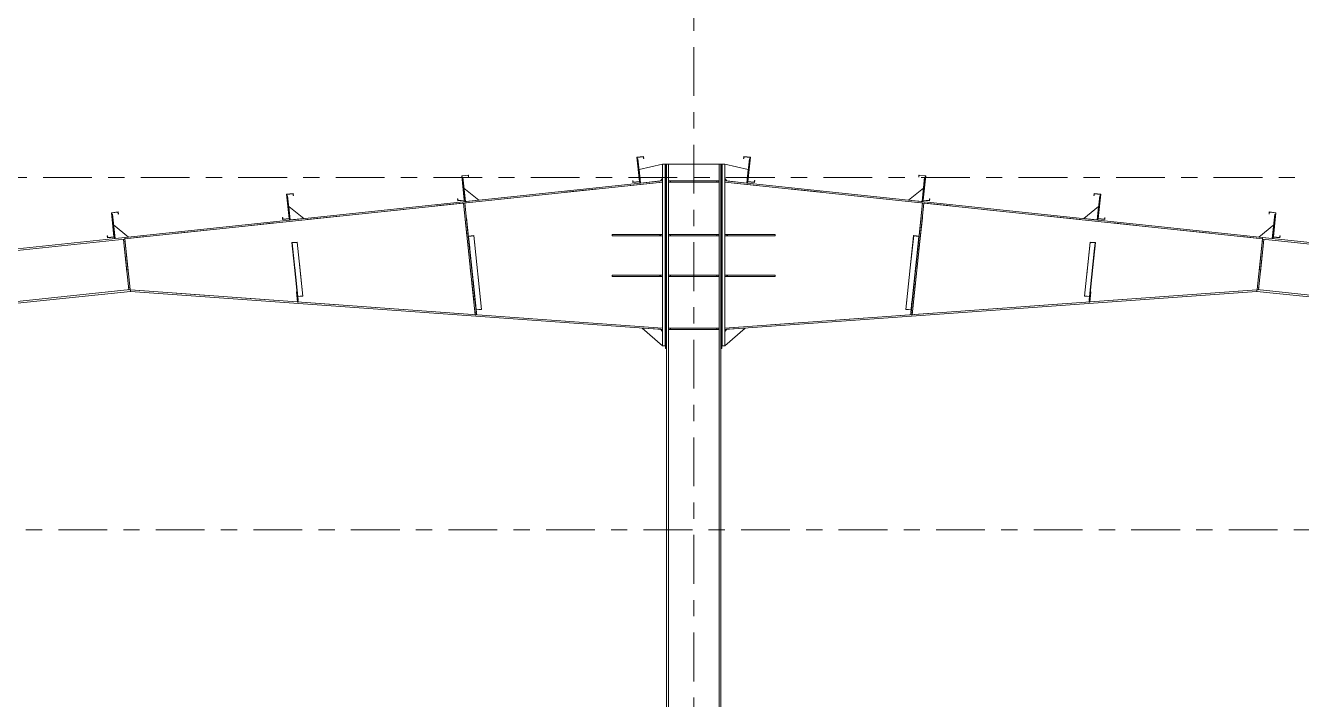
# Model space of a CAD drawing. Header units: millimetres. Extents: x -65 to 757, y -38 to 536.
# Drawn here: x 306.6 to 385.1, y 453.4 to 494.8 of the extents above; entities that cross this region are included whole.
import ezdxf

# ---------------------------------------------------------------- set-up
doc = ezdxf.new("R2010")
doc.units = ezdxf.units.MM
for name, pattern in [('XKITLINE00', [0]), ('XKITLINE02', [4, 2, -2]), ('XKITLINE03', [6, 3, -1, 1, -1])]:
    doc.linetypes.add(name, pattern=pattern)
doc.layers.add('Part', color=2, linetype='Continuous', lineweight=0)
doc.layers.add('S-grid', color=1, linetype='Continuous', lineweight=0)

# ---------------------------------------------------------------- blocks, each defined once
blk = doc.blocks.new('*A402')
at = {"layer": 'Part'}
blk.add_hatch(color=3, dxfattribs=at).paths.add_polyline_path([(383.724, 481.787), (383.735, 481.896), (383.75, 481.895), (383.737, 481.771), (383.323, 481.814), (383.48, 483.308), (383.096, 483.348), (383.084, 483.239), (383.069, 483.24), (383.082, 483.365), (383.497, 483.321), (383.339, 481.828)], flags=17)
blk = doc.blocks.new('*A403')
at = {"layer": 'Part'}
blk.add_hatch(color=3, dxfattribs=at).paths.add_polyline_path([(372.95, 482.923), (372.962, 483.033), (372.976, 483.031), (372.963, 482.907), (372.549, 482.951), (372.706, 484.444), (372.322, 484.485), (372.31, 484.375), (372.295, 484.377), (372.309, 484.501), (372.723, 484.457), (372.565, 482.964)], flags=17)
blk = doc.blocks.new('*A404')
at = {"layer": 'Part'}
blk.add_hatch(color=3, dxfattribs=at).paths.add_polyline_path([(362.176, 484.06), (362.188, 484.169), (362.203, 484.168), (362.19, 484.043), (361.775, 484.087), (361.933, 485.58), (361.548, 485.621), (361.537, 485.512), (361.522, 485.513), (361.535, 485.637), (361.949, 485.594), (361.792, 484.1)], flags=17)
blk = doc.blocks.new('*A405')
at = {"layer": 'Part'}
blk.add_hatch(color=3, dxfattribs=at).paths.add_polyline_path([(351.403, 485.196), (351.414, 485.306), (351.429, 485.304), (351.416, 485.18), (351.002, 485.223), (351.159, 486.717), (350.775, 486.757), (350.763, 486.648), (350.748, 486.649), (350.761, 486.774), (351.176, 486.73), (351.018, 485.237)], flags=17)
blk = doc.blocks.new('*A414')
at = {"layer": 'Part'}
blk.add_hatch(color=3, dxfattribs=at).paths.add_polyline_path([(311.86, 483.321), (312.274, 483.365), (312.287, 483.24), (312.272, 483.239), (312.261, 483.348), (311.876, 483.308), (312.034, 481.814), (311.619, 481.771), (311.606, 481.895), (311.621, 481.896), (311.633, 481.787), (312.017, 481.828)], flags=17)
blk = doc.blocks.new('*A416')
at = {"layer": 'Part'}
blk.add_hatch(color=3, dxfattribs=at).paths.add_polyline_path([(311.86, 483.321), (312.274, 483.365), (312.287, 483.24), (312.272, 483.239), (312.261, 483.348), (311.876, 483.308), (312.034, 481.814), (311.619, 481.771), (311.606, 481.895), (311.621, 481.896), (311.633, 481.787), (312.017, 481.828)], flags=17)
blk = doc.blocks.new('*A417')
at = {"layer": 'Part'}
blk.add_hatch(color=3, dxfattribs=at).paths.add_polyline_path([(344.181, 486.73), (344.595, 486.774), (344.608, 486.649), (344.593, 486.648), (344.582, 486.757), (344.197, 486.717), (344.355, 485.223), (343.94, 485.18), (343.927, 485.304), (343.942, 485.306), (343.953, 485.196), (344.338, 485.237)], flags=17)
blk = doc.blocks.new('*A418')
at = {"layer": 'Part'}
blk.add_hatch(color=3, dxfattribs=at).paths.add_polyline_path([(333.407, 485.594), (333.821, 485.637), (333.834, 485.513), (333.819, 485.512), (333.808, 485.621), (333.423, 485.58), (333.581, 484.087), (333.167, 484.043), (333.153, 484.168), (333.168, 484.169), (333.18, 484.06), (333.564, 484.1)], flags=17)
blk = doc.blocks.new('*A419')
at = {"layer": 'Part'}
blk.add_hatch(color=3, dxfattribs=at).paths.add_polyline_path([(322.633, 484.457), (323.048, 484.501), (323.061, 484.377), (323.046, 484.375), (323.034, 484.485), (322.65, 484.444), (322.807, 482.951), (322.393, 482.907), (322.38, 483.031), (322.395, 483.033), (322.406, 482.923), (322.791, 482.964)], flags=17)
blk = doc.blocks.new('*A420')
at = {"layer": 'Part'}
blk.add_hatch(color=3, dxfattribs=at).paths.add_polyline_path([(351.403, 485.196), (351.414, 485.306), (351.429, 485.304), (351.416, 485.18), (351.002, 485.223), (351.159, 486.717), (350.775, 486.757), (350.763, 486.648), (350.748, 486.649), (350.761, 486.774), (351.176, 486.73), (351.018, 485.237)], flags=17)
blk = doc.blocks.new('*A421')
at = {"layer": 'Part'}
blk.add_hatch(color=3, dxfattribs=at).paths.add_polyline_path([(362.176, 484.06), (362.188, 484.169), (362.203, 484.168), (362.19, 484.043), (361.775, 484.087), (361.933, 485.58), (361.548, 485.621), (361.537, 485.512), (361.522, 485.513), (361.535, 485.637), (361.949, 485.594), (361.792, 484.1)], flags=17)
blk = doc.blocks.new('*A422')
at = {"layer": 'Part'}
blk.add_hatch(color=3, dxfattribs=at).paths.add_polyline_path([(372.95, 482.923), (372.962, 483.033), (372.976, 483.031), (372.963, 482.907), (372.549, 482.951), (372.706, 484.444), (372.322, 484.485), (372.31, 484.375), (372.295, 484.377), (372.309, 484.501), (372.723, 484.457), (372.565, 482.964)], flags=17)
blk = doc.blocks.new('*A423')
at = {"layer": 'Part'}
blk.add_hatch(color=3, dxfattribs=at).paths.add_polyline_path([(383.724, 481.787), (383.735, 481.896), (383.75, 481.895), (383.737, 481.771), (383.323, 481.814), (383.48, 483.308), (383.096, 483.348), (383.084, 483.239), (383.069, 483.24), (383.082, 483.365), (383.497, 483.321), (383.339, 481.828)], flags=17)
blk = doc.blocks.new('*A430')
at = {"layer": 'Part'}
blk.add_hatch(color=3, dxfattribs=at).paths.add_polyline_path([(322.962, 481.482), (323.294, 481.517), (323.297, 481.491), (322.982, 481.457), (323.034, 480.962), (323.017, 480.961)], flags=17)
blk = doc.blocks.new('*A431')
at = {"layer": 'Part'}
blk.add_hatch(color=3, dxfattribs=at).paths.add_polyline_path([(333.813, 481.885), (334.145, 481.92), (334.148, 481.888), (333.833, 481.855), (333.898, 481.242), (333.881, 481.24)], flags=17)
blk = doc.blocks.new('*A432')
at = {"layer": 'Part'}
blk.add_hatch(color=3, dxfattribs=at).paths.add_polyline_path([(322.633, 484.457), (323.048, 484.501), (323.061, 484.377), (323.046, 484.375), (323.034, 484.485), (322.65, 484.444), (322.807, 482.951), (322.393, 482.907), (322.38, 483.031), (322.395, 483.033), (322.406, 482.923), (322.791, 482.964)], flags=17)
blk = doc.blocks.new('*A433')
at = {"layer": 'Part'}
blk.add_hatch(color=3, dxfattribs=at).paths.add_polyline_path([(333.407, 485.594), (333.821, 485.637), (333.834, 485.513), (333.819, 485.512), (333.808, 485.621), (333.423, 485.58), (333.581, 484.087), (333.167, 484.043), (333.153, 484.168), (333.168, 484.169), (333.18, 484.06), (333.564, 484.1)], flags=17)
blk = doc.blocks.new('*A434')
at = {"layer": 'Part'}
blk.add_hatch(color=3, dxfattribs=at).paths.add_polyline_path([(344.181, 486.73), (344.595, 486.774), (344.608, 486.649), (344.593, 486.648), (344.582, 486.757), (344.197, 486.717), (344.355, 485.223), (343.94, 485.18), (343.927, 485.304), (343.942, 485.306), (343.953, 485.196), (344.338, 485.237)], flags=17)
blk = doc.blocks.new('*A437')
at = {"layer": 'Part'}
blk.add_hatch(color=3, dxfattribs=at).paths.add_polyline_path([(372.06, 481.491), (372.063, 481.517), (372.394, 481.482), (372.339, 480.961), (372.323, 480.962), (372.375, 481.457)], flags=17)
blk = doc.blocks.new('*A438')
at = {"layer": 'Part'}
blk.add_hatch(color=3, dxfattribs=at).paths.add_polyline_path([(361.208, 481.888), (361.212, 481.92), (361.543, 481.885), (361.475, 481.24), (361.459, 481.242), (361.523, 481.855)], flags=17)
blk = doc.blocks.new('*A1549')
at = {"layer": 'S-grid', "color": 1, "linetype": 'XKITLINE03', "lineweight": 0}
blk.add_line((-9.405, 463.823), (549.67, 463.823), dxfattribs=at)
blk = doc.blocks.new('*A1550')
at = {"layer": 'S-grid', "color": 1, "linetype": 'XKITLINE03', "lineweight": 0}
blk.add_line((259.663, 485.49), (435.694, 485.49), dxfattribs=at)
blk = doc.blocks.new('*A1552')
at = {"layer": 'Part', "color": 2, "linetype": 'XKITLINE00', "lineweight": 0}
for p, q in [((312.679, 481.798), (240.045, 474.137)), ((312.69, 481.691), (240.056, 474.03)), ((312.687, 481.716), (312.69, 481.691)), ((313.017, 478.591), (248.071, 471.741)), ((313.028, 478.484), (248.082, 471.633)), ((313.017, 478.591), (313.028, 478.484)), ((247.739, 471.706), (240.383, 470.93)), ((247.751, 471.598), (240.395, 470.822))]:
    blk.add_line(p, q, dxfattribs=at)
at = {"layer": 'Part', "color": 7, "linetype": 'XKITLINE02', "lineweight": 0}
for p, q in [((312.679, 481.798), (312.687, 481.716)), ((312.69, 481.691), (313.017, 478.591)), ((240.045, 474.137), (240.395, 470.822)), ((248.071, 471.741), (247.739, 471.706)), ((248.082, 471.633), (247.751, 471.598))]:
    blk.add_line(p, q, dxfattribs=at)
blk = doc.blocks.new('*A1586')
at = {"layer": 'Part', "color": 2, "linetype": 'XKITLINE00', "lineweight": 0}
for p, q in [((346.012, 486.307), (345.945, 486.307)), ((345.945, 486.307), (345.945, 474.974)), ((346.012, 486.307), (346.012, 474.974)), ((345.945, 474.974), (346.012, 474.974))]:
    blk.add_line(p, q, dxfattribs=at)
blk = doc.blocks.new('*A1587')
at = {"layer": 'Part', "color": 2, "linetype": 'XKITLINE00', "lineweight": 0}
for p, q in [((349.412, 486.307), (349.345, 486.307)), ((349.345, 486.307), (349.345, 474.974)), ((349.412, 486.307), (349.412, 474.974)), ((349.345, 474.974), (349.412, 474.974))]:
    blk.add_line(p, q, dxfattribs=at)
blk = doc.blocks.new('*A1588')
at = {"layer": 'Part', "color": 2, "linetype": 'XKITLINE00', "lineweight": 0}
for p, q in [((361.841, 483.912), (361.117, 477.048)), ((361.758, 483.921), (361.543, 481.885)), ((361.08, 477.491), (361.032, 477.042))]:
    blk.add_line(p, q, dxfattribs=at)
at = {"layer": 'Part', "color": 7, "linetype": 'XKITLINE02', "lineweight": 0}
for p, q in [((361.841, 483.912), (361.758, 483.921)), ((361.543, 481.885), (361.08, 477.491)), ((361.115, 477.034), (361.032, 477.042)), ((361.045, 477.167), (361.128, 477.158)), ((361.117, 477.048), (361.115, 477.034))]:
    blk.add_line(p, q, dxfattribs=at)
blk = doc.blocks.new('*A1589')
at = {"layer": 'Part', "color": 7, "linetype": 'XKITLINE02', "lineweight": 0}
for p, q in [((361.758, 483.921), (361.032, 477.042)), ((361.115, 477.034), (361.841, 483.912)), ((361.841, 483.912), (361.758, 483.921)), ((361.032, 477.042), (361.115, 477.034)), ((361.045, 477.167), (361.128, 477.158))]:
    blk.add_line(p, q, dxfattribs=at)
blk = doc.blocks.new('*A1790')
at = {"layer": 'S-grid', "color": 1, "linetype": 'XKITLINE03', "lineweight": 0}
blk.add_line((347.678, 370.501), (347.678, 512.157), dxfattribs=at)
blk = doc.blocks.new('*A1795')
at = {"layer": 'Part', "color": 7, "linetype": 'XKITLINE02', "lineweight": 0}
for p, q in [((382.666, 481.691), (382.339, 478.591)), ((382.669, 481.716), (382.678, 481.798)), ((455.311, 474.137), (454.962, 470.822)), ((447.617, 471.706), (447.285, 471.741)), ((447.606, 471.598), (447.274, 471.633))]:
    blk.add_line(p, q, dxfattribs=at)
at = {"layer": 'Part', "color": 2, "linetype": 'XKITLINE00', "lineweight": 0}
for p, q in [((382.669, 481.716), (382.666, 481.691)), ((455.3, 474.03), (382.666, 481.691)), ((382.678, 481.798), (455.311, 474.137)), ((382.339, 478.591), (382.328, 478.484)), ((447.274, 471.633), (382.328, 478.484)), ((447.285, 471.741), (382.339, 478.591)), ((454.962, 470.822), (447.606, 471.598)), ((454.973, 470.93), (447.617, 471.706))]:
    blk.add_line(p, q, dxfattribs=at)
blk = doc.blocks.new('*A1800')
at = {"layer": 'Part', "color": 2, "linetype": 'XKITLINE00', "lineweight": 0}
for p, q in [((383.069, 483.24), (383.082, 483.365)), ((383.084, 483.239), (383.069, 483.24)), ((383.082, 483.365), (383.497, 483.321)), ((383.096, 483.348), (383.084, 483.239)), ((383.48, 483.308), (383.096, 483.348)), ((383.323, 481.814), (383.48, 483.308)), ((383.497, 483.321), (383.339, 481.828)), ((383.737, 481.771), (383.323, 481.814)), ((383.339, 481.828), (383.724, 481.787)), ((383.724, 481.787), (383.735, 481.896)), ((383.735, 481.896), (383.75, 481.895)), ((383.75, 481.895), (383.737, 481.771))]:
    blk.add_line(p, q, dxfattribs=at)
blk = doc.blocks.new('*A1801')
at = {"layer": 'Part', "color": 2, "linetype": 'XKITLINE00', "lineweight": 0}
for p, q in [((372.295, 484.377), (372.309, 484.501)), ((372.31, 484.375), (372.295, 484.377)), ((372.309, 484.501), (372.723, 484.457)), ((372.322, 484.485), (372.31, 484.375)), ((372.706, 484.444), (372.322, 484.485)), ((372.549, 482.951), (372.706, 484.444)), ((372.723, 484.457), (372.565, 482.964)), ((372.963, 482.907), (372.549, 482.951)), ((372.565, 482.964), (372.95, 482.923)), ((372.95, 482.923), (372.962, 483.033)), ((372.962, 483.033), (372.976, 483.031)), ((372.976, 483.031), (372.963, 482.907))]:
    blk.add_line(p, q, dxfattribs=at)
blk = doc.blocks.new('*A1802')
at = {"layer": 'Part', "color": 2, "linetype": 'XKITLINE00', "lineweight": 0}
for p, q in [((361.522, 485.513), (361.535, 485.637)), ((361.537, 485.512), (361.522, 485.513)), ((361.535, 485.637), (361.949, 485.594)), ((361.548, 485.621), (361.537, 485.512)), ((361.933, 485.58), (361.548, 485.621)), ((361.775, 484.087), (361.933, 485.58)), ((361.949, 485.594), (361.792, 484.1)), ((362.19, 484.043), (361.775, 484.087)), ((361.792, 484.1), (362.176, 484.06)), ((362.176, 484.06), (362.188, 484.169)), ((362.188, 484.169), (362.203, 484.168)), ((362.203, 484.168), (362.19, 484.043))]:
    blk.add_line(p, q, dxfattribs=at)
blk = doc.blocks.new('*A1803')
at = {"layer": 'Part', "color": 2, "linetype": 'XKITLINE00', "lineweight": 0}
for p, q in [((350.748, 486.649), (350.761, 486.774)), ((350.763, 486.648), (350.748, 486.649)), ((350.761, 486.774), (351.176, 486.73)), ((350.775, 486.757), (350.763, 486.648)), ((351.159, 486.717), (350.775, 486.757)), ((351.002, 485.223), (351.159, 486.717)), ((351.176, 486.73), (351.018, 485.237)), ((351.416, 485.18), (351.002, 485.223)), ((351.018, 485.237), (351.403, 485.196)), ((351.403, 485.196), (351.414, 485.306)), ((351.414, 485.306), (351.429, 485.304)), ((351.429, 485.304), (351.416, 485.18))]:
    blk.add_line(p, q, dxfattribs=at)
blk = doc.blocks.new('*A1811')
at = {"layer": 'Part', "color": 2, "linetype": 'XKITLINE00', "lineweight": 0}
blk.add_line((312.913, 481.823), (311.997, 482.564), dxfattribs=at)
at = {"layer": 'Part', "color": 7, "linetype": 'XKITLINE02', "lineweight": 0}
for p, q in [((311.997, 482.564), (312.084, 481.736)), ((312.084, 481.736), (312.913, 481.823))]:
    blk.add_line(p, q, dxfattribs=at)
blk = doc.blocks.new('*A1812')
at = {"layer": 'Part', "color": 2, "linetype": 'XKITLINE00', "lineweight": 0}
for p, q in [((311.927, 483.227), (311.885, 483.223)), ((312.084, 481.736), (311.927, 483.227)), ((312.034, 481.814), (312.043, 481.731))]:
    blk.add_line(p, q, dxfattribs=at)
at = {"layer": 'Part', "color": 7, "linetype": 'XKITLINE02', "lineweight": 0}
for p, q in [((311.885, 483.223), (312.034, 481.814)), ((312.043, 481.731), (312.084, 481.736))]:
    blk.add_line(p, q, dxfattribs=at)
blk = doc.blocks.new('*A1813')
at = {"layer": 'Part', "color": 7, "linetype": 'XKITLINE02', "lineweight": 0}
for p, q in [((312.607, 481.682), (312.69, 481.691)), ((312.62, 481.558), (312.703, 481.566)), ((312.921, 478.707), (313.004, 478.716)), ((312.934, 478.583), (313.017, 478.591))]:
    blk.add_line(p, q, dxfattribs=at)
at = {"layer": 'Part', "color": 2, "linetype": 'XKITLINE00', "lineweight": 0}
for p, q in [((312.934, 478.583), (312.607, 481.682)), ((312.69, 481.691), (313.017, 478.591))]:
    blk.add_line(p, q, dxfattribs=at)
blk = doc.blocks.new('*A1814')
at = {"layer": 'Part', "color": 7, "linetype": 'XKITLINE02', "lineweight": 0}
for p, q in [((312.607, 481.682), (312.69, 481.691)), ((312.607, 481.682), (312.934, 478.583)), ((312.62, 481.558), (312.703, 481.566)), ((312.69, 481.691), (313.017, 478.591)), ((313.004, 478.716), (312.921, 478.707)), ((313.017, 478.591), (312.934, 478.583))]:
    blk.add_line(p, q, dxfattribs=at)
blk = doc.blocks.new('*A1828')
at = {"layer": 'Part', "color": 2, "linetype": 'XKITLINE00', "lineweight": 0}
for p, q in [((311.86, 483.321), (312.274, 483.365)), ((312.017, 481.828), (311.86, 483.321)), ((312.261, 483.348), (311.876, 483.308)), ((311.876, 483.308), (312.034, 481.814)), ((312.272, 483.239), (312.261, 483.348)), ((312.287, 483.24), (312.272, 483.239)), ((312.274, 483.365), (312.287, 483.24)), ((311.606, 481.895), (311.621, 481.896)), ((311.619, 481.771), (311.606, 481.895)), ((312.034, 481.814), (311.619, 481.771)), ((311.621, 481.896), (311.633, 481.787)), ((311.633, 481.787), (312.017, 481.828))]:
    blk.add_line(p, q, dxfattribs=at)
blk = doc.blocks.new('*A1830')
at = {"layer": 'Part', "color": 2, "linetype": 'XKITLINE00', "lineweight": 0}
for p, q in [((345.928, 486.307), (345.762, 486.307)), ((345.762, 486.307), (345.762, 475.141)), ((345.928, 475.141), (345.928, 486.307)), ((345.762, 475.141), (345.928, 475.141))]:
    blk.add_line(p, q, dxfattribs=at)
blk = doc.blocks.new('*A1831')
at = {"layer": 'Part', "color": 2, "linetype": 'XKITLINE00', "lineweight": 0}
for p, q in [((346.012, 486.307), (349.345, 486.307)), ((346.12, 486.307), (346.12, 437.323)), ((349.237, 486.307), (349.237, 437.323)), ((346.012, 474.974), (346.012, 388.782)), ((349.345, 474.974), (349.345, 388.782))]:
    blk.add_line(p, q, dxfattribs=at)
at = {"layer": 'Part', "color": 7, "linetype": 'XKITLINE02', "lineweight": 0}
for p, q in [((346.012, 474.974), (346.012, 486.307)), ((349.345, 486.307), (349.345, 474.974))]:
    blk.add_line(p, q, dxfattribs=at)
blk = doc.blocks.new('*A1836')
at = {"layer": 'Part', "color": 2, "linetype": 'XKITLINE00', "lineweight": 0}
for p, q in [((372.052, 478.237), (372.009, 477.828)), ((372.116, 478.445), (372.051, 477.831)), ((372.074, 478.45), (372.116, 478.445))]:
    blk.add_line(p, q, dxfattribs=at)
at = {"layer": 'Part', "color": 7, "linetype": 'XKITLINE02', "lineweight": 0}
for p, q in [((372.052, 478.237), (372.074, 478.45)), ((372.05, 477.824), (372.009, 477.828)), ((372.022, 477.953), (372.063, 477.948)), ((372.051, 477.831), (372.05, 477.824))]:
    blk.add_line(p, q, dxfattribs=at)
blk = doc.blocks.new('*A1837')
at = {"layer": 'Part', "color": 7, "linetype": 'XKITLINE02', "lineweight": 0}
for p, q in [((372.074, 478.45), (372.009, 477.828)), ((372.05, 477.824), (372.116, 478.445)), ((372.116, 478.445), (372.074, 478.45)), ((372.009, 477.828), (372.05, 477.824)), ((372.022, 477.953), (372.063, 477.948))]:
    blk.add_line(p, q, dxfattribs=at)
blk = doc.blocks.new('*A1842')
at = {"layer": 'Part', "color": 7, "linetype": 'XKITLINE02', "lineweight": 0}
for p, q in [((382.666, 481.691), (382.339, 478.591)), ((382.749, 481.682), (382.422, 478.583)), ((382.653, 481.566), (382.736, 481.558)), ((382.666, 481.691), (382.749, 481.682)), ((382.422, 478.583), (382.339, 478.591)), ((382.435, 478.707), (382.352, 478.716))]:
    blk.add_line(p, q, dxfattribs=at)
blk = doc.blocks.new('*A1843')
at = {"layer": 'Part', "color": 2, "linetype": 'XKITLINE00', "lineweight": 0}
for p, q in [((382.339, 478.591), (382.666, 481.691)), ((382.749, 481.682), (382.422, 478.583))]:
    blk.add_line(p, q, dxfattribs=at)
at = {"layer": 'Part', "color": 7, "linetype": 'XKITLINE02', "lineweight": 0}
for p, q in [((382.653, 481.566), (382.736, 481.558)), ((382.666, 481.691), (382.749, 481.682)), ((382.339, 478.591), (382.422, 478.583)), ((382.352, 478.716), (382.435, 478.707))]:
    blk.add_line(p, q, dxfattribs=at)
blk = doc.blocks.new('*A1844')
at = {"layer": 'Part', "color": 7, "linetype": 'XKITLINE02', "lineweight": 0}
for p, q in [((372.063, 481.517), (371.712, 478.196)), ((372.375, 481.457), (372.006, 477.963)), ((372.023, 477.961), (372.394, 481.482)), ((371.712, 478.196), (372.027, 478.163)), ((371.713, 478.207), (372.045, 478.172)), ((372.006, 477.963), (372.023, 477.961))]:
    blk.add_line(p, q, dxfattribs=at)
blk = doc.blocks.new('*A1845')
at = {"layer": 'Part', "color": 2, "linetype": 'XKITLINE00', "lineweight": 0}
for p, q in [((346.128, 485.287), (349.228, 485.287)), ((346.128, 485.287), (346.128, 485.204)), ((349.228, 485.204), (346.128, 485.204)), ((349.228, 485.287), (349.228, 485.204))]:
    blk.add_line(p, q, dxfattribs=at)
at = {"layer": 'Part', "color": 7, "linetype": 'XKITLINE02', "lineweight": 0}
for p, q in [((346.253, 485.204), (346.253, 485.287)), ((349.103, 485.204), (349.103, 485.287))]:
    blk.add_line(p, q, dxfattribs=at)
blk = doc.blocks.new('*A1846')
at = {"layer": 'Part', "color": 2, "linetype": 'XKITLINE00', "lineweight": 0}
for p, q in [((344.247, 486.637), (344.206, 486.632)), ((344.405, 485.145), (344.247, 486.637)), ((344.355, 485.223), (344.363, 485.14))]:
    blk.add_line(p, q, dxfattribs=at)
at = {"layer": 'Part', "color": 7, "linetype": 'XKITLINE02', "lineweight": 0}
for p, q in [((344.206, 486.632), (344.355, 485.223)), ((344.363, 485.14), (344.405, 485.145))]:
    blk.add_line(p, q, dxfattribs=at)
blk = doc.blocks.new('*A1847')
at = {"layer": 'Part', "color": 2, "linetype": 'XKITLINE00', "lineweight": 0}
for p, q in [((351.109, 486.637), (350.952, 485.145)), ((351.15, 486.632), (351.109, 486.637)), ((351.002, 485.223), (350.993, 485.14))]:
    blk.add_line(p, q, dxfattribs=at)
at = {"layer": 'Part', "color": 7, "linetype": 'XKITLINE02', "lineweight": 0}
for p, q in [((351.002, 485.223), (351.15, 486.632)), ((350.993, 485.14), (350.952, 485.145))]:
    blk.add_line(p, q, dxfattribs=at)
blk = doc.blocks.new('*A1848')
at = {"layer": 'Part', "color": 2, "linetype": 'XKITLINE00', "lineweight": 0}
for p, q in [((351.039, 485.974), (349.595, 486.307)), ((349.719, 485.275), (349.595, 485.413))]:
    blk.add_line(p, q, dxfattribs=at)
at = {"layer": 'Part', "color": 7, "linetype": 'XKITLINE02', "lineweight": 0}
for p, q in [((349.595, 485.413), (349.595, 486.307)), ((351.039, 485.974), (350.952, 485.145)), ((350.952, 485.145), (349.719, 485.275))]:
    blk.add_line(p, q, dxfattribs=at)
blk = doc.blocks.new('*A1849')
at = {"layer": 'Part', "color": 2, "linetype": 'XKITLINE00', "lineweight": 0}
for p, q in [((345.762, 486.307), (344.317, 485.974)), ((345.637, 485.275), (345.762, 485.413))]:
    blk.add_line(p, q, dxfattribs=at)
at = {"layer": 'Part', "color": 7, "linetype": 'XKITLINE02', "lineweight": 0}
for p, q in [((344.317, 485.974), (344.405, 485.145)), ((345.762, 485.413), (345.762, 486.307)), ((344.405, 485.145), (345.637, 485.275))]:
    blk.add_line(p, q, dxfattribs=at)
blk = doc.blocks.new('*A1850')
at = {"layer": 'Part', "color": 7, "linetype": 'XKITLINE02', "lineweight": 0}
for p, q in [((345.762, 479.474), (342.662, 479.474)), ((342.662, 479.391), (342.662, 479.474)), ((345.762, 479.391), (342.662, 479.391)), ((345.595, 479.391), (345.595, 479.474)), ((345.637, 479.391), (345.637, 479.474)), ((345.762, 479.474), (345.762, 479.391))]:
    blk.add_line(p, q, dxfattribs=at)
blk = doc.blocks.new('*A1851')
at = {"layer": 'Part', "color": 7, "linetype": 'XKITLINE02', "lineweight": 0}
for p, q in [((345.762, 481.974), (342.662, 481.974)), ((342.662, 481.891), (342.662, 481.974)), ((345.595, 481.891), (345.595, 481.974)), ((345.637, 481.891), (345.637, 481.974)), ((345.762, 481.974), (345.762, 481.891)), ((345.762, 481.891), (342.662, 481.891))]:
    blk.add_line(p, q, dxfattribs=at)
blk = doc.blocks.new('*A1852')
at = {"layer": 'Part', "color": 2, "linetype": 'XKITLINE00', "lineweight": 0}
for p, q in [((311.86, 483.321), (312.274, 483.365)), ((312.017, 481.828), (311.86, 483.321)), ((312.261, 483.348), (311.876, 483.308)), ((311.876, 483.308), (312.034, 481.814)), ((312.272, 483.239), (312.261, 483.348)), ((312.287, 483.24), (312.272, 483.239)), ((312.274, 483.365), (312.287, 483.24)), ((311.606, 481.895), (311.621, 481.896)), ((311.619, 481.771), (311.606, 481.895)), ((312.034, 481.814), (311.619, 481.771)), ((311.621, 481.896), (311.633, 481.787)), ((311.633, 481.787), (312.017, 481.828))]:
    blk.add_line(p, q, dxfattribs=at)
blk = doc.blocks.new('*A1853')
at = {"layer": 'Part', "color": 2, "linetype": 'XKITLINE00', "lineweight": 0}
for p, q in [((344.181, 486.73), (344.595, 486.774)), ((344.338, 485.237), (344.181, 486.73)), ((344.582, 486.757), (344.197, 486.717)), ((344.197, 486.717), (344.355, 485.223)), ((344.593, 486.648), (344.582, 486.757)), ((344.608, 486.649), (344.593, 486.648)), ((344.595, 486.774), (344.608, 486.649)), ((343.927, 485.304), (343.942, 485.306)), ((343.94, 485.18), (343.927, 485.304)), ((344.355, 485.223), (343.94, 485.18)), ((343.942, 485.306), (343.953, 485.196)), ((343.953, 485.196), (344.338, 485.237))]:
    blk.add_line(p, q, dxfattribs=at)
blk = doc.blocks.new('*A1854')
at = {"layer": 'Part', "color": 2, "linetype": 'XKITLINE00', "lineweight": 0}
for p, q in [((333.407, 485.594), (333.821, 485.637)), ((333.564, 484.1), (333.407, 485.594)), ((333.808, 485.621), (333.423, 485.58)), ((333.423, 485.58), (333.581, 484.087)), ((333.819, 485.512), (333.808, 485.621)), ((333.834, 485.513), (333.819, 485.512)), ((333.821, 485.637), (333.834, 485.513)), ((333.153, 484.168), (333.168, 484.169)), ((333.167, 484.043), (333.153, 484.168)), ((333.581, 484.087), (333.167, 484.043)), ((333.168, 484.169), (333.18, 484.06)), ((333.18, 484.06), (333.564, 484.1))]:
    blk.add_line(p, q, dxfattribs=at)
blk = doc.blocks.new('*A1855')
at = {"layer": 'Part', "color": 2, "linetype": 'XKITLINE00', "lineweight": 0}
for p, q in [((322.633, 484.457), (323.048, 484.501)), ((322.791, 482.964), (322.633, 484.457)), ((323.034, 484.485), (322.65, 484.444)), ((322.65, 484.444), (322.807, 482.951)), ((323.046, 484.375), (323.034, 484.485)), ((323.061, 484.377), (323.046, 484.375)), ((323.048, 484.501), (323.061, 484.377)), ((322.38, 483.031), (322.395, 483.033)), ((322.393, 482.907), (322.38, 483.031)), ((322.807, 482.951), (322.393, 482.907)), ((322.395, 483.033), (322.406, 482.923)), ((322.406, 482.923), (322.791, 482.964))]:
    blk.add_line(p, q, dxfattribs=at)
blk = doc.blocks.new('*A1856')
at = {"layer": 'Part', "color": 2, "linetype": 'XKITLINE00', "lineweight": 0}
for p, q in [((350.748, 486.649), (350.761, 486.774)), ((350.763, 486.648), (350.748, 486.649)), ((350.761, 486.774), (351.176, 486.73)), ((350.775, 486.757), (350.763, 486.648)), ((351.159, 486.717), (350.775, 486.757)), ((351.002, 485.223), (351.159, 486.717)), ((351.176, 486.73), (351.018, 485.237)), ((351.416, 485.18), (351.002, 485.223)), ((351.018, 485.237), (351.403, 485.196)), ((351.403, 485.196), (351.414, 485.306)), ((351.414, 485.306), (351.429, 485.304)), ((351.429, 485.304), (351.416, 485.18))]:
    blk.add_line(p, q, dxfattribs=at)
blk = doc.blocks.new('*A1857')
at = {"layer": 'Part', "color": 2, "linetype": 'XKITLINE00', "lineweight": 0}
for p, q in [((361.522, 485.513), (361.535, 485.637)), ((361.537, 485.512), (361.522, 485.513)), ((361.535, 485.637), (361.949, 485.594)), ((361.548, 485.621), (361.537, 485.512)), ((361.933, 485.58), (361.548, 485.621)), ((361.775, 484.087), (361.933, 485.58)), ((361.949, 485.594), (361.792, 484.1)), ((362.19, 484.043), (361.775, 484.087)), ((361.792, 484.1), (362.176, 484.06)), ((362.176, 484.06), (362.188, 484.169)), ((362.188, 484.169), (362.203, 484.168)), ((362.203, 484.168), (362.19, 484.043))]:
    blk.add_line(p, q, dxfattribs=at)
blk = doc.blocks.new('*A1858')
at = {"layer": 'Part', "color": 2, "linetype": 'XKITLINE00', "lineweight": 0}
for p, q in [((372.295, 484.377), (372.309, 484.501)), ((372.31, 484.375), (372.295, 484.377)), ((372.309, 484.501), (372.723, 484.457)), ((372.322, 484.485), (372.31, 484.375)), ((372.706, 484.444), (372.322, 484.485)), ((372.549, 482.951), (372.706, 484.444)), ((372.723, 484.457), (372.565, 482.964)), ((372.963, 482.907), (372.549, 482.951)), ((372.565, 482.964), (372.95, 482.923)), ((372.95, 482.923), (372.962, 483.033)), ((372.962, 483.033), (372.976, 483.031)), ((372.976, 483.031), (372.963, 482.907))]:
    blk.add_line(p, q, dxfattribs=at)
blk = doc.blocks.new('*A1859')
at = {"layer": 'Part', "color": 2, "linetype": 'XKITLINE00', "lineweight": 0}
for p, q in [((383.069, 483.24), (383.082, 483.365)), ((383.084, 483.239), (383.069, 483.24)), ((383.082, 483.365), (383.497, 483.321)), ((383.096, 483.348), (383.084, 483.239)), ((383.48, 483.308), (383.096, 483.348)), ((383.323, 481.814), (383.48, 483.308)), ((383.497, 483.321), (383.339, 481.828)), ((383.737, 481.771), (383.323, 481.814)), ((383.339, 481.828), (383.724, 481.787)), ((383.724, 481.787), (383.735, 481.896)), ((383.735, 481.896), (383.75, 481.895)), ((383.75, 481.895), (383.737, 481.771))]:
    blk.add_line(p, q, dxfattribs=at)
blk = doc.blocks.new('*A1867')
at = {"layer": 'Part', "color": 2, "linetype": 'XKITLINE00', "lineweight": 0}
for p, q in [((345.762, 479.474), (342.662, 479.474)), ((342.662, 479.474), (342.662, 479.391)), ((345.762, 479.391), (342.662, 479.391)), ((345.595, 479.391), (345.595, 479.474))]:
    blk.add_line(p, q, dxfattribs=at)
at = {"layer": 'Part', "color": 7, "linetype": 'XKITLINE02', "lineweight": 0}
for p, q in [((345.637, 479.391), (345.637, 479.474)), ((345.762, 479.474), (345.762, 479.391))]:
    blk.add_line(p, q, dxfattribs=at)
blk = doc.blocks.new('*A1868')
at = {"layer": 'Part', "color": 2, "linetype": 'XKITLINE00', "lineweight": 0}
for p, q in [((345.762, 481.974), (342.662, 481.974)), ((342.662, 481.974), (342.662, 481.891)), ((345.595, 481.891), (345.595, 481.974)), ((345.762, 481.891), (342.662, 481.891))]:
    blk.add_line(p, q, dxfattribs=at)
at = {"layer": 'Part', "color": 7, "linetype": 'XKITLINE02', "lineweight": 0}
for p, q in [((345.637, 481.891), (345.637, 481.974)), ((345.762, 481.974), (345.762, 481.891))]:
    blk.add_line(p, q, dxfattribs=at)
blk = doc.blocks.new('*A1869')
at = {"layer": 'Part', "color": 2, "linetype": 'XKITLINE00', "lineweight": 0}
for p, q in [((322.7, 484.364), (322.659, 484.359)), ((322.858, 482.872), (322.7, 484.364)), ((322.807, 482.951), (322.816, 482.868))]:
    blk.add_line(p, q, dxfattribs=at)
at = {"layer": 'Part', "color": 7, "linetype": 'XKITLINE02', "lineweight": 0}
for p, q in [((322.659, 484.359), (322.807, 482.951)), ((322.816, 482.868), (322.858, 482.872))]:
    blk.add_line(p, q, dxfattribs=at)
blk = doc.blocks.new('*A1870')
at = {"layer": 'Part', "color": 7, "linetype": 'XKITLINE02', "lineweight": 0}
for p, q in [((323.282, 478.45), (323.241, 478.445)), ((323.241, 478.445), (323.306, 477.824)), ((323.348, 477.828), (323.282, 478.45)), ((323.293, 477.948), (323.335, 477.953)), ((323.306, 477.824), (323.348, 477.828))]:
    blk.add_line(p, q, dxfattribs=at)
blk = doc.blocks.new('*A1871')
at = {"layer": 'Part', "color": 2, "linetype": 'XKITLINE00', "lineweight": 0}
for p, q in [((323.241, 478.445), (323.282, 478.45)), ((323.305, 477.831), (323.241, 478.445)), ((323.305, 478.237), (323.348, 477.828))]:
    blk.add_line(p, q, dxfattribs=at)
at = {"layer": 'Part', "color": 7, "linetype": 'XKITLINE02', "lineweight": 0}
for p, q in [((323.282, 478.45), (323.305, 478.237)), ((323.293, 477.948), (323.335, 477.953)), ((323.305, 477.831), (323.306, 477.824)), ((323.348, 477.828), (323.306, 477.824))]:
    blk.add_line(p, q, dxfattribs=at)
blk = doc.blocks.new('*A1872')
at = {"layer": 'Part', "color": 7, "linetype": 'XKITLINE02', "lineweight": 0}
for p, q in [((323.334, 477.961), (322.962, 481.482)), ((323.35, 477.963), (322.982, 481.457)), ((323.644, 478.196), (323.294, 481.517)), ((323.311, 478.172), (323.643, 478.207)), ((323.329, 478.163), (323.644, 478.196)), ((323.334, 477.961), (323.35, 477.963))]:
    blk.add_line(p, q, dxfattribs=at)
blk = doc.blocks.new('*A1873')
at = {"layer": 'Part', "color": 2, "linetype": 'XKITLINE00', "lineweight": 0}
for p, q in [((323.294, 481.517), (322.962, 481.482)), ((322.962, 481.482), (323.305, 478.237)), ((322.982, 481.457), (323.297, 481.491)), ((323.35, 477.963), (322.982, 481.457)), ((323.644, 478.196), (323.294, 481.517)), ((323.034, 480.962), (323.017, 480.961)), ((323.329, 478.163), (323.644, 478.196)), ((323.334, 477.961), (323.35, 477.963))]:
    blk.add_line(p, q, dxfattribs=at)
at = {"layer": 'Part', "color": 7, "linetype": 'XKITLINE02', "lineweight": 0}
for p, q in [((323.305, 478.237), (323.334, 477.961)), ((323.311, 478.172), (323.643, 478.207))]:
    blk.add_line(p, q, dxfattribs=at)
blk = doc.blocks.new('*A1874')
at = {"layer": 'Part', "color": 2, "linetype": 'XKITLINE00', "lineweight": 0}
blk.add_line((323.686, 482.96), (322.77, 483.701), dxfattribs=at)
at = {"layer": 'Part', "color": 7, "linetype": 'XKITLINE02', "lineweight": 0}
for p, q in [((322.77, 483.701), (322.858, 482.872)), ((322.858, 482.872), (323.686, 482.96))]:
    blk.add_line(p, q, dxfattribs=at)
blk = doc.blocks.new('*A1875')
at = {"layer": 'Part', "color": 2, "linetype": 'XKITLINE00', "lineweight": 0}
for p, q in [((334.145, 481.92), (333.813, 481.885)), ((333.813, 481.885), (334.277, 477.491)), ((333.833, 481.855), (334.148, 481.888)), ((334.326, 477.179), (333.833, 481.855)), ((333.898, 481.242), (333.881, 481.24)), ((334.624, 477.374), (334.145, 481.92)), ((334.309, 477.341), (334.624, 477.374)), ((334.31, 477.177), (334.326, 477.179))]:
    blk.add_line(p, q, dxfattribs=at)
at = {"layer": 'Part', "color": 7, "linetype": 'XKITLINE02', "lineweight": 0}
for p, q in [((334.277, 477.491), (334.31, 477.177)), ((334.292, 477.348), (334.623, 477.383))]:
    blk.add_line(p, q, dxfattribs=at)
blk = doc.blocks.new('*A1876')
at = {"layer": 'Part', "color": 2, "linetype": 'XKITLINE00', "lineweight": 0}
for p, q in [((312.679, 481.798), (345.753, 485.287)), ((312.687, 481.716), (345.762, 485.204)), ((345.762, 485.204), (345.753, 485.287)), ((312.679, 481.798), (312.687, 481.716))]:
    blk.add_line(p, q, dxfattribs=at)
blk = doc.blocks.new('*A1877')
at = {"layer": 'Part', "color": 2, "linetype": 'XKITLINE00', "lineweight": 0}
for p, q in [((313.028, 478.484), (313.034, 478.567)), ((345.756, 476.14), (313.028, 478.484)), ((313.034, 478.567), (345.762, 476.224)), ((345.762, 476.224), (345.756, 476.14))]:
    blk.add_line(p, q, dxfattribs=at)
blk = doc.blocks.new('*A1878')
at = {"layer": 'Part', "color": 7, "linetype": 'XKITLINE02', "lineweight": 0}
for p, q in [((345.762, 485.204), (312.687, 481.716)), ((345.762, 476.224), (345.762, 485.204)), ((312.687, 481.716), (313.02, 478.568)), ((345.762, 476.224), (313.034, 478.567))]:
    blk.add_line(p, q, dxfattribs=at)
at = {"layer": 'Part', "color": 2, "linetype": 'XKITLINE00', "lineweight": 0}
blk.add_line((313.034, 478.567), (313.02, 478.568), dxfattribs=at)
blk = doc.blocks.new('*A1879')
at = {"layer": 'Part', "color": 2, "linetype": 'XKITLINE00', "lineweight": 0}
blk.add_line((334.46, 484.096), (333.544, 484.837), dxfattribs=at)
at = {"layer": 'Part', "color": 7, "linetype": 'XKITLINE02', "lineweight": 0}
for p, q in [((333.544, 484.837), (333.631, 484.008)), ((333.631, 484.008), (334.46, 484.096))]:
    blk.add_line(p, q, dxfattribs=at)
blk = doc.blocks.new('*A1880')
at = {"layer": 'Part', "color": 2, "linetype": 'XKITLINE00', "lineweight": 0}
for p, q in [((333.474, 485.5), (333.432, 485.496)), ((333.631, 484.008), (333.474, 485.5)), ((333.581, 484.087), (333.59, 484.004))]:
    blk.add_line(p, q, dxfattribs=at)
at = {"layer": 'Part', "color": 7, "linetype": 'XKITLINE02', "lineweight": 0}
for p, q in [((333.432, 485.496), (333.581, 484.087)), ((333.59, 484.004), (333.631, 484.008))]:
    blk.add_line(p, q, dxfattribs=at)
blk = doc.blocks.new('*A1881')
at = {"layer": 'Part', "color": 7, "linetype": 'XKITLINE02', "lineweight": 0}
for p, q in [((333.598, 483.921), (333.516, 483.912)), ((333.516, 483.912), (334.241, 477.034)), ((334.324, 477.042), (333.598, 483.921)), ((334.228, 477.158), (334.311, 477.167)), ((334.241, 477.034), (334.324, 477.042))]:
    blk.add_line(p, q, dxfattribs=at)
blk = doc.blocks.new('*A1882')
at = {"layer": 'Part', "color": 7, "linetype": 'XKITLINE02', "lineweight": 0}
for p, q in [((333.516, 483.912), (333.598, 483.921)), ((333.813, 481.885), (334.277, 477.491)), ((334.228, 477.158), (334.311, 477.167)), ((334.24, 477.048), (334.241, 477.034)), ((334.324, 477.042), (334.241, 477.034))]:
    blk.add_line(p, q, dxfattribs=at)
at = {"layer": 'Part', "color": 2, "linetype": 'XKITLINE00', "lineweight": 0}
for p, q in [((334.24, 477.048), (333.516, 483.912)), ((333.598, 483.921), (333.813, 481.885)), ((334.277, 477.491), (334.324, 477.042))]:
    blk.add_line(p, q, dxfattribs=at)
blk = doc.blocks.new('*A1883')
at = {"layer": 'Part', "color": 7, "linetype": 'XKITLINE02', "lineweight": 0}
for p, q in [((334.31, 477.177), (333.813, 481.885)), ((334.326, 477.179), (333.833, 481.855)), ((334.624, 477.374), (334.145, 481.92)), ((334.292, 477.348), (334.623, 477.383)), ((334.309, 477.341), (334.624, 477.374)), ((334.31, 477.177), (334.326, 477.179))]:
    blk.add_line(p, q, dxfattribs=at)
blk = doc.blocks.new('*A1884')
at = {"layer": 'Part', "color": 2, "linetype": 'XKITLINE00', "lineweight": 0}
for p, q in [((322.633, 484.457), (323.048, 484.501)), ((322.791, 482.964), (322.633, 484.457)), ((323.034, 484.485), (322.65, 484.444)), ((322.65, 484.444), (322.807, 482.951)), ((323.046, 484.375), (323.034, 484.485)), ((323.061, 484.377), (323.046, 484.375)), ((323.048, 484.501), (323.061, 484.377)), ((322.38, 483.031), (322.395, 483.033)), ((322.393, 482.907), (322.38, 483.031)), ((322.807, 482.951), (322.393, 482.907)), ((322.395, 483.033), (322.406, 482.923)), ((322.406, 482.923), (322.791, 482.964))]:
    blk.add_line(p, q, dxfattribs=at)
blk = doc.blocks.new('*A1885')
at = {"layer": 'Part', "color": 2, "linetype": 'XKITLINE00', "lineweight": 0}
for p, q in [((333.407, 485.594), (333.821, 485.637)), ((333.564, 484.1), (333.407, 485.594)), ((333.808, 485.621), (333.423, 485.58)), ((333.423, 485.58), (333.581, 484.087)), ((333.819, 485.512), (333.808, 485.621)), ((333.834, 485.513), (333.819, 485.512)), ((333.821, 485.637), (333.834, 485.513)), ((333.153, 484.168), (333.168, 484.169)), ((333.167, 484.043), (333.153, 484.168)), ((333.581, 484.087), (333.167, 484.043)), ((333.168, 484.169), (333.18, 484.06)), ((333.18, 484.06), (333.564, 484.1))]:
    blk.add_line(p, q, dxfattribs=at)
blk = doc.blocks.new('*A1886')
at = {"layer": 'Part', "color": 2, "linetype": 'XKITLINE00', "lineweight": 0}
for p, q in [((344.181, 486.73), (344.595, 486.774)), ((344.338, 485.237), (344.181, 486.73)), ((344.582, 486.757), (344.197, 486.717)), ((344.197, 486.717), (344.355, 485.223)), ((344.593, 486.648), (344.582, 486.757)), ((344.608, 486.649), (344.593, 486.648)), ((344.595, 486.774), (344.608, 486.649)), ((343.927, 485.304), (343.942, 485.306)), ((343.94, 485.18), (343.927, 485.304)), ((344.355, 485.223), (343.94, 485.18)), ((343.942, 485.306), (343.953, 485.196)), ((343.953, 485.196), (344.338, 485.237))]:
    blk.add_line(p, q, dxfattribs=at)
blk = doc.blocks.new('*A1887')
at = {"layer": 'Part', "color": 2, "linetype": 'XKITLINE00', "lineweight": 0}
for p, q in [((344.515, 476.229), (345.762, 475.141)), ((345.637, 476.149), (345.762, 476.015))]:
    blk.add_line(p, q, dxfattribs=at)
at = {"layer": 'Part', "color": 7, "linetype": 'XKITLINE02', "lineweight": 0}
for p, q in [((345.637, 476.149), (344.515, 476.229)), ((345.762, 476.015), (345.762, 475.141))]:
    blk.add_line(p, q, dxfattribs=at)
blk = doc.blocks.new('*A1889')
at = {"layer": 'Part', "color": 2, "linetype": 'XKITLINE00', "lineweight": 0}
for p, q in [((350.842, 476.229), (349.595, 475.141)), ((349.72, 476.149), (349.595, 476.015))]:
    blk.add_line(p, q, dxfattribs=at)
at = {"layer": 'Part', "color": 7, "linetype": 'XKITLINE02', "lineweight": 0}
for p, q in [((349.595, 476.015), (349.595, 475.141)), ((350.842, 476.229), (349.72, 476.149))]:
    blk.add_line(p, q, dxfattribs=at)
blk = doc.blocks.new('*A1890')
at = {"layer": 'Part', "color": 7, "linetype": 'XKITLINE02', "lineweight": 0}
for p, q in [((349.595, 479.391), (349.595, 479.474)), ((349.595, 479.474), (352.695, 479.474)), ((352.695, 479.391), (349.595, 479.391)), ((349.72, 479.391), (349.72, 479.474)), ((349.762, 479.391), (349.762, 479.474)), ((352.695, 479.391), (352.695, 479.474))]:
    blk.add_line(p, q, dxfattribs=at)
blk = doc.blocks.new('*A1891')
at = {"layer": 'Part', "color": 7, "linetype": 'XKITLINE02', "lineweight": 0}
for p, q in [((349.595, 481.891), (349.595, 481.974)), ((349.595, 481.974), (352.695, 481.974)), ((349.72, 481.891), (349.72, 481.974)), ((349.762, 481.891), (349.762, 481.974)), ((352.695, 481.891), (352.695, 481.974)), ((352.695, 481.891), (349.595, 481.891))]:
    blk.add_line(p, q, dxfattribs=at)
blk = doc.blocks.new('*A1892')
at = {"layer": 'Part', "color": 2, "linetype": 'XKITLINE00', "lineweight": 0}
for p, q in [((349.428, 475.141), (349.428, 486.307)), ((349.428, 486.307), (349.595, 486.307)), ((349.595, 486.307), (349.595, 475.141)), ((349.595, 475.141), (349.428, 475.141))]:
    blk.add_line(p, q, dxfattribs=at)
blk = doc.blocks.new('*A1893')
at = {"layer": 'Part', "color": 2, "linetype": 'XKITLINE00', "lineweight": 0}
for p, q in [((346.128, 476.224), (349.228, 476.224)), ((346.128, 476.224), (346.128, 476.14)), ((349.228, 476.14), (346.128, 476.14)), ((349.228, 476.224), (349.228, 476.14))]:
    blk.add_line(p, q, dxfattribs=at)
at = {"layer": 'Part', "color": 7, "linetype": 'XKITLINE02', "lineweight": 0}
for p, q in [((346.253, 476.14), (346.253, 476.224)), ((349.103, 476.14), (349.103, 476.224))]:
    blk.add_line(p, q, dxfattribs=at)
blk = doc.blocks.new('*A1894')
at = {"layer": 'Part', "color": 7, "linetype": 'XKITLINE02', "lineweight": 0}
for p, q in [((349.228, 485.287), (346.128, 485.287)), ((346.128, 485.204), (346.128, 485.287)), ((349.228, 485.204), (346.128, 485.204)), ((346.253, 485.287), (346.253, 485.204)), ((349.103, 485.204), (349.103, 485.287)), ((349.228, 485.287), (349.228, 485.204))]:
    blk.add_line(p, q, dxfattribs=at)
blk = doc.blocks.new('*A1895')
at = {"layer": 'Part', "color": 7, "linetype": 'XKITLINE02', "lineweight": 0}
for p, q in [((349.228, 479.474), (346.128, 479.474)), ((346.128, 479.391), (346.128, 479.474)), ((349.228, 479.391), (346.128, 479.391)), ((346.253, 479.474), (346.253, 479.391)), ((349.103, 479.391), (349.103, 479.474)), ((349.228, 479.474), (349.228, 479.391))]:
    blk.add_line(p, q, dxfattribs=at)
blk = doc.blocks.new('*A1896')
at = {"layer": 'Part', "color": 2, "linetype": 'XKITLINE00', "lineweight": 0}
for p, q in [((346.128, 479.474), (349.228, 479.474)), ((346.128, 479.474), (346.128, 479.391)), ((349.228, 479.391), (346.128, 479.391)), ((349.228, 479.474), (349.228, 479.391))]:
    blk.add_line(p, q, dxfattribs=at)
at = {"layer": 'Part', "color": 7, "linetype": 'XKITLINE02', "lineweight": 0}
for p, q in [((346.253, 479.391), (346.253, 479.474)), ((349.103, 479.391), (349.103, 479.474))]:
    blk.add_line(p, q, dxfattribs=at)
blk = doc.blocks.new('*A1897')
at = {"layer": 'Part', "color": 7, "linetype": 'XKITLINE02', "lineweight": 0}
for p, q in [((349.228, 481.974), (346.128, 481.974)), ((346.128, 481.891), (346.128, 481.974)), ((346.253, 481.974), (346.253, 481.891)), ((349.103, 481.891), (349.103, 481.974)), ((349.228, 481.974), (349.228, 481.891)), ((349.228, 481.891), (346.128, 481.891))]:
    blk.add_line(p, q, dxfattribs=at)
blk = doc.blocks.new('*A1898')
at = {"layer": 'Part', "color": 2, "linetype": 'XKITLINE00', "lineweight": 0}
for p, q in [((346.128, 481.974), (349.228, 481.974)), ((346.128, 481.974), (346.128, 481.891)), ((349.228, 481.974), (349.228, 481.891)), ((349.228, 481.891), (346.128, 481.891))]:
    blk.add_line(p, q, dxfattribs=at)
at = {"layer": 'Part', "color": 7, "linetype": 'XKITLINE02', "lineweight": 0}
for p, q in [((346.253, 481.891), (346.253, 481.974)), ((349.103, 481.891), (349.103, 481.974))]:
    blk.add_line(p, q, dxfattribs=at)
blk = doc.blocks.new('*A1899')
at = {"layer": 'Part', "color": 7, "linetype": 'XKITLINE02', "lineweight": 0}
for p, q in [((349.228, 476.224), (346.128, 476.224)), ((346.128, 476.14), (346.128, 476.224)), ((349.228, 476.14), (346.128, 476.14)), ((346.253, 476.224), (346.253, 476.14)), ((349.103, 476.14), (349.103, 476.224)), ((349.228, 476.224), (349.228, 476.14))]:
    blk.add_line(p, q, dxfattribs=at)
blk = doc.blocks.new('*A1901')
at = {"layer": 'Part', "color": 2, "linetype": 'XKITLINE00', "lineweight": 0}
for p, q in [((349.595, 476.224), (382.322, 478.567)), ((382.328, 478.484), (349.601, 476.14)), ((382.322, 478.567), (382.328, 478.484)), ((349.595, 476.224), (349.601, 476.14))]:
    blk.add_line(p, q, dxfattribs=at)
blk = doc.blocks.new('*A1902')
at = {"layer": 'Part', "color": 2, "linetype": 'XKITLINE00', "lineweight": 0}
for p, q in [((352.695, 479.474), (349.595, 479.474)), ((352.695, 479.391), (349.595, 479.391)), ((349.762, 479.391), (349.762, 479.474)), ((352.695, 479.474), (352.695, 479.391))]:
    blk.add_line(p, q, dxfattribs=at)
at = {"layer": 'Part', "color": 7, "linetype": 'XKITLINE02', "lineweight": 0}
for p, q in [((349.595, 479.474), (349.595, 479.391)), ((349.72, 479.391), (349.72, 479.474))]:
    blk.add_line(p, q, dxfattribs=at)
blk = doc.blocks.new('*A1903')
at = {"layer": 'Part', "color": 2, "linetype": 'XKITLINE00', "lineweight": 0}
for p, q in [((352.695, 481.974), (349.595, 481.974)), ((349.762, 481.891), (349.762, 481.974)), ((352.695, 481.974), (352.695, 481.891)), ((352.695, 481.891), (349.595, 481.891))]:
    blk.add_line(p, q, dxfattribs=at)
at = {"layer": 'Part', "color": 7, "linetype": 'XKITLINE02', "lineweight": 0}
for p, q in [((349.595, 481.974), (349.595, 481.891)), ((349.72, 481.891), (349.72, 481.974))]:
    blk.add_line(p, q, dxfattribs=at)
blk = doc.blocks.new('*A1904')
at = {"layer": 'Part', "color": 7, "linetype": 'XKITLINE02', "lineweight": 0}
for p, q in [((349.595, 476.224), (349.595, 485.204)), ((349.595, 485.204), (382.669, 481.716)), ((382.669, 481.716), (382.337, 478.568)), ((382.322, 478.567), (349.595, 476.224))]:
    blk.add_line(p, q, dxfattribs=at)
at = {"layer": 'Part', "color": 2, "linetype": 'XKITLINE00', "lineweight": 0}
blk.add_line((382.337, 478.568), (382.322, 478.567), dxfattribs=at)
blk = doc.blocks.new('*A1906')
at = {"layer": 'Part', "color": 2, "linetype": 'XKITLINE00', "lineweight": 0}
for p, q in [((349.595, 485.204), (349.604, 485.287)), ((382.669, 481.716), (349.595, 485.204)), ((382.678, 481.798), (349.604, 485.287)), ((382.678, 481.798), (382.669, 481.716))]:
    blk.add_line(p, q, dxfattribs=at)
blk = doc.blocks.new('*A1915')
at = {"layer": 'Part', "color": 2, "linetype": 'XKITLINE00', "lineweight": 0}
for p, q in [((372.656, 484.364), (372.499, 482.872)), ((372.698, 484.359), (372.656, 484.364)), ((372.549, 482.951), (372.54, 482.868))]:
    blk.add_line(p, q, dxfattribs=at)
at = {"layer": 'Part', "color": 7, "linetype": 'XKITLINE02', "lineweight": 0}
for p, q in [((372.549, 482.951), (372.698, 484.359)), ((372.54, 482.868), (372.499, 482.872))]:
    blk.add_line(p, q, dxfattribs=at)
blk = doc.blocks.new('*A1916')
at = {"layer": 'Part', "color": 2, "linetype": 'XKITLINE00', "lineweight": 0}
blk.add_line((372.586, 483.701), (371.67, 482.96), dxfattribs=at)
at = {"layer": 'Part', "color": 7, "linetype": 'XKITLINE02', "lineweight": 0}
for p, q in [((372.499, 482.872), (372.586, 483.701)), ((371.67, 482.96), (372.499, 482.872))]:
    blk.add_line(p, q, dxfattribs=at)
blk = doc.blocks.new('*A1917')
at = {"layer": 'Part', "color": 2, "linetype": 'XKITLINE00', "lineweight": 0}
for p, q in [((383.43, 483.227), (383.272, 481.736)), ((383.471, 483.223), (383.43, 483.227)), ((383.323, 481.814), (383.314, 481.731))]:
    blk.add_line(p, q, dxfattribs=at)
at = {"layer": 'Part', "color": 7, "linetype": 'XKITLINE02', "lineweight": 0}
for p, q in [((383.323, 481.814), (383.471, 483.223)), ((383.314, 481.731), (383.272, 481.736))]:
    blk.add_line(p, q, dxfattribs=at)
blk = doc.blocks.new('*A1918')
at = {"layer": 'Part', "color": 2, "linetype": 'XKITLINE00', "lineweight": 0}
blk.add_line((383.36, 482.564), (382.444, 481.823), dxfattribs=at)
at = {"layer": 'Part', "color": 7, "linetype": 'XKITLINE02', "lineweight": 0}
for p, q in [((383.272, 481.736), (383.36, 482.564)), ((382.444, 481.823), (383.272, 481.736))]:
    blk.add_line(p, q, dxfattribs=at)
blk = doc.blocks.new('*A1919')
at = {"layer": 'Part', "color": 2, "linetype": 'XKITLINE00', "lineweight": 0}
for p, q in [((372.06, 481.491), (371.712, 478.196)), ((372.394, 481.482), (372.052, 478.237)), ((372.06, 481.491), (372.063, 481.517)), ((372.375, 481.457), (372.06, 481.491)), ((372.063, 481.517), (372.394, 481.482)), ((372.323, 480.962), (372.375, 481.457)), ((372.323, 480.962), (372.006, 477.963)), ((372.323, 480.962), (372.339, 480.961)), ((371.712, 478.196), (372.027, 478.163)), ((372.006, 477.963), (372.023, 477.961))]:
    blk.add_line(p, q, dxfattribs=at)
at = {"layer": 'Part', "color": 7, "linetype": 'XKITLINE02', "lineweight": 0}
for p, q in [((371.713, 478.207), (372.045, 478.172)), ((372.023, 477.961), (372.052, 478.237))]:
    blk.add_line(p, q, dxfattribs=at)
blk = doc.blocks.new('*A1920')
at = {"layer": 'Part', "color": 2, "linetype": 'XKITLINE00', "lineweight": 0}
for p, q in [((361.883, 485.5), (361.725, 484.008)), ((361.924, 485.496), (361.883, 485.5)), ((361.775, 484.087), (361.767, 484.004))]:
    blk.add_line(p, q, dxfattribs=at)
at = {"layer": 'Part', "color": 7, "linetype": 'XKITLINE02', "lineweight": 0}
for p, q in [((361.775, 484.087), (361.924, 485.496)), ((361.767, 484.004), (361.725, 484.008))]:
    blk.add_line(p, q, dxfattribs=at)
blk = doc.blocks.new('*A1921')
at = {"layer": 'Part', "color": 2, "linetype": 'XKITLINE00', "lineweight": 0}
blk.add_line((361.813, 484.837), (360.896, 484.096), dxfattribs=at)
at = {"layer": 'Part', "color": 7, "linetype": 'XKITLINE02', "lineweight": 0}
for p, q in [((361.725, 484.008), (361.813, 484.837)), ((360.896, 484.096), (361.725, 484.008))]:
    blk.add_line(p, q, dxfattribs=at)
blk = doc.blocks.new('*A1922')
at = {"layer": 'Part', "color": 7, "linetype": 'XKITLINE02', "lineweight": 0}
for p, q in [((361.212, 481.92), (360.732, 477.374)), ((361.523, 481.855), (361.03, 477.179)), ((361.047, 477.177), (361.543, 481.885)), ((360.732, 477.374), (361.047, 477.341)), ((360.733, 477.383), (361.065, 477.348)), ((361.03, 477.179), (361.047, 477.177))]:
    blk.add_line(p, q, dxfattribs=at)
blk = doc.blocks.new('*A1923')
at = {"layer": 'Part', "color": 2, "linetype": 'XKITLINE00', "lineweight": 0}
for p, q in [((361.208, 481.888), (360.732, 477.374)), ((361.459, 481.242), (361.03, 477.179)), ((361.543, 481.885), (361.08, 477.491)), ((361.208, 481.888), (361.212, 481.92)), ((361.523, 481.855), (361.208, 481.888)), ((361.212, 481.92), (361.543, 481.885)), ((361.459, 481.242), (361.523, 481.855)), ((361.459, 481.242), (361.475, 481.24)), ((360.732, 477.374), (361.047, 477.341)), ((361.03, 477.179), (361.047, 477.177))]:
    blk.add_line(p, q, dxfattribs=at)
at = {"layer": 'Part', "color": 7, "linetype": 'XKITLINE02', "lineweight": 0}
for p, q in [((361.065, 477.348), (360.733, 477.383)), ((361.08, 477.491), (361.047, 477.177))]:
    blk.add_line(p, q, dxfattribs=at)

msp = doc.modelspace()

# ---------------------------------------------------------------- block references
at = {"lineweight": 0}
for name in ['*A1790', '*A1550', '*A417', '*A434', '*A1853', '*A1886', '*A405', '*A420', '*A1803', '*A1856', '*A1846', '*A1849', '*A1830', '*A1586', '*A1831', '*A1587', '*A1892', '*A1848', '*A1847', '*A1876', '*A1878', '*A418', '*A433', '*A1854', '*A1885', '*A1880', '*A1845', '*A1894', '*A1906', '*A1904', '*A404', '*A421', '*A1802', '*A1857', '*A1920', '*A419', '*A432', '*A1855', '*A1884', '*A1869', '*A1879', '*A1921', '*A403', '*A422', '*A1801', '*A1858', '*A1915', '*A1874', '*A1881', '*A1882', '*A1588', '*A1589', '*A1916', '*A414', '*A416', '*A1828', '*A1852', '*A1812', '*A402', '*A423', '*A1800', '*A1859', '*A1917', '*A1811', '*A1851', '*A1868', '*A1897', '*A1898', '*A1891', '*A1903', '*A1918', '*A1552', '*A1813', '*A1814', '*A430', '*A1872', '*A1873', '*A431', '*A1875', '*A1883', '*A1922', '*A1923', '*A438', '*A1844', '*A1919', '*A437', '*A1795', '*A1842', '*A1843', '*A1850', '*A1867', '*A1895', '*A1896', '*A1890', '*A1902', '*A1877', '*A1870', '*A1871', '*A1901', '*A1836', '*A1837', '*A1887', '*A1893', '*A1899', '*A1889', '*A1549']:
    msp.add_blockref(name, (0, 0), dxfattribs=at)

doc.saveas('drawing.dxf')
